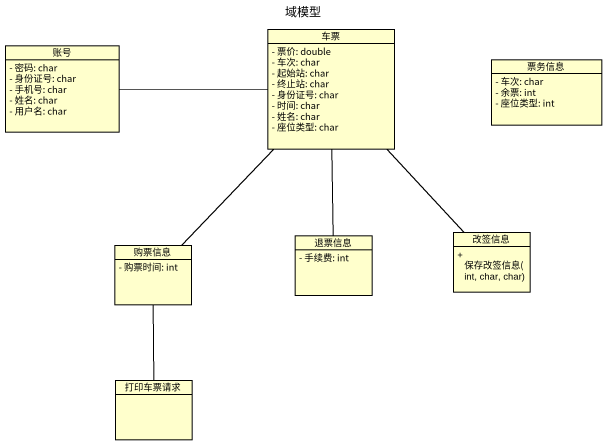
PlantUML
@startuml
title 域模型
hide circle
hide empty members
skinparam classAttributeIconSize 0
class 账号 {
  - 密码: char
  - 身份证号: char
  - 手机号: char
  - 姓名: char
  - 用户名: char
}
class 车票 {
  - 票价: double
  - 车次: char
  - 起始站: char
  - 终止站: char
  - 身份证号: char
  - 时间: char
  - 姓名: char
  - 座位类型: char
}
class 票务信息 {
  - 车次: char
  - 余票: int
  - 座位类型: int
}
class 退票信息 {
  - 手续费: int
}
class 改签信息 {
  + 保存改签信息(int, char, char)
}
class 购票信息 {
  - 购票时间: int
}
class 打印车票请求
账号 -right- 车票
车票 -- 改签信息
退票信息 -up- 车票
购票信息 -up- 车票
购票信息 -- 打印车票请求
@enduml
